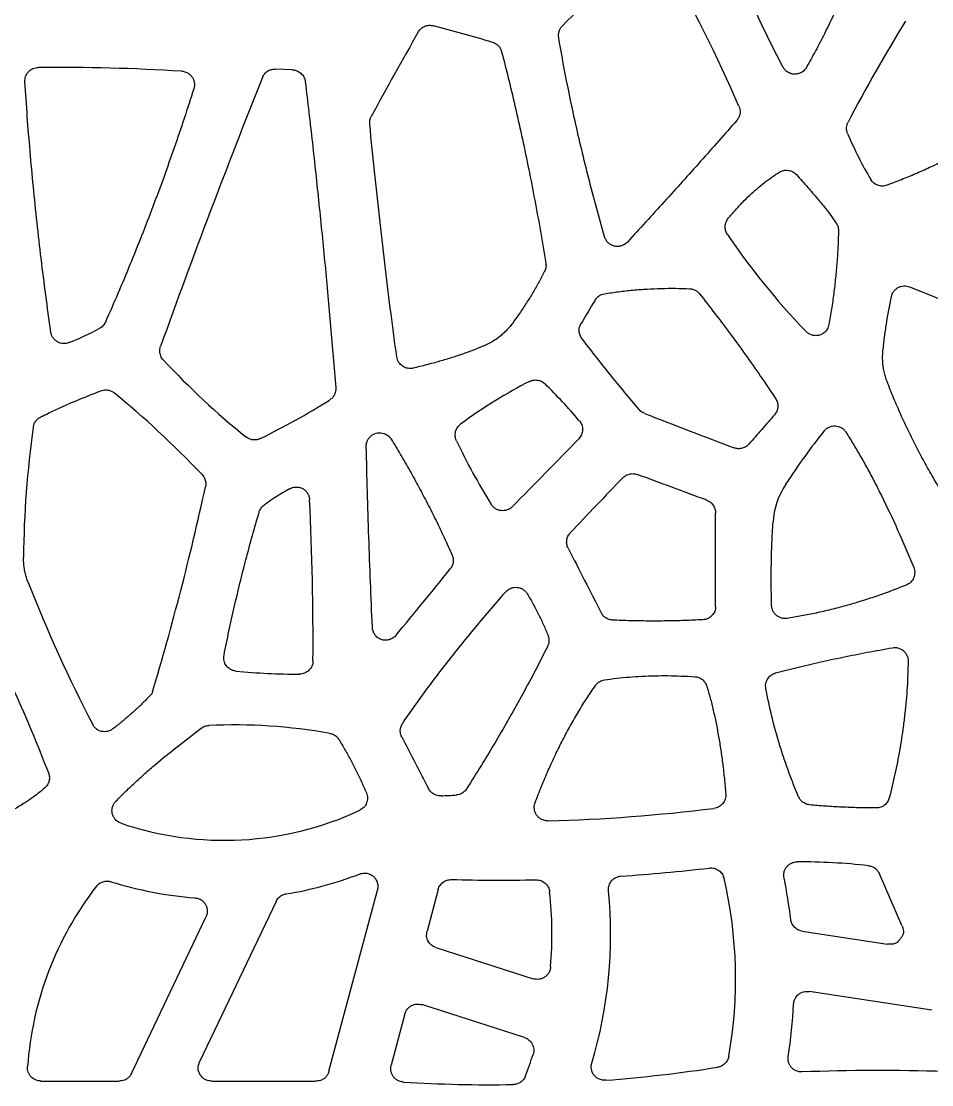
# Model space of a CAD drawing. Header units: millimetres. Extents: x -4 to 83, y 1 to 134.
# Drawn here: x 27.65 to 47.83, y 77.63 to 101.19 of the extents above; entities that cross this region are included whole.
import ezdxf

# ---------------------------------------------------------------- set-up
doc = ezdxf.new("R2010")
doc.units = ezdxf.units.MM

msp = doc.modelspace()

# ---------------------------------------------------------------- linework, layer by layer
at = {"color": 7, "linetype": 'Continuous', "lineweight": 25}
for p, q in [((33.652, 100.116), (33.275, 100.132)), ((43.038, 88.223), (43.037, 90.294)), ((47.166, 81.156), (46.668, 82.302)), ((34.467, 77.928), (35.54, 81.939)), ((36.889, 81.952), (36.641, 81.026)), ((33.293, 81.687), (31.598, 78.133)), ((30.087, 77.877), (31.74, 81.341)), ((44.955, 81.029), (46.848, 80.743)), ((36.838, 80.666), (38.992, 79.975)), ((47.829, 79.28), (45.109, 79.691)), ((36.151, 79.193), (35.847, 78.058)), ((38.8, 78.671), (36.529, 79.4)), ((28.081, 77.707), (29.819, 77.707)), ((31.866, 77.707), (34.179, 77.707))]:
    msp.add_line(p, q, dxfattribs=at)
for centre, radius, start, end in [((55.593, 85.352), 22.41, 129.1653, 135.3832), ((77.551, 82.484), 35.615, 148.3143, 152.4471), ((109.171, 59.162), 83.876, 150.11571, 151.57809), ((15.567, 22.323), 81.576, 73.97398, 74.92518), ((28.411, 53.574), 46.594, 86.5635, 90.4787), ((95.002, 62.144), 63.761, 148.97064, 149.5152), ((25.534, 101.79), 8.347, 292.3557, 297.402), ((43.596, 105.602), 17.489, 222.9563, 231.1561), ((29.649, 83.475), 13.64, 40.5268, 45.2137), ((25.642, 106.922), 16.663, 295.9899, 302.0298), ((104.934, 254.565), 174.049, 248.61175, 249.31264), ((49.542, 89.114), 21.848, 171.8854, 179.486), ((-84.723, 212.772), 173.66, 315.21314, 315.90836), ((49.975, 97.921), 14.041, 205.4147, 211.9748), ((-28.744, 104.07), 61.896, 343.31177, 347.69082), ((37.171, 84.606), 7.18, 119.9166, 125.1778), ((46.037, 89.983), 1.729, 146.6906, 176.4605), ((-29.674, 87.448), 63.788, 359.61379, 2.81935), ((194.535, 167.936), 173.5, 206.87092, 207.40324), ((-98.188, 198.613), 174.13, 320.38714, 321.01052), ((58.3, 100.72), 32.764, 201.4207, 207.4652), ((33.848, 102.221), 15.499, 264.6547, 269.8745), ((32.354, 73.321), 12.277, 79.9956, 92.5809), ((190.204, 164.499), 173.267, 207.18791, 207.61457), ((36.64, 92.23), 8.209, 272.1793, 274.5538), ((32.146, 90.151), 7.11, 251.2418, 294.9731), ((38.274, 122.105), 38.647, 271.5559, 277.0266), ((44.885, 68.474), 14.09, 83.7123, 90.159), ((32.146, 90.151), 8.41, 279.3574, 290.8947), ((38.274, 122.105), 39.947, 273.8252, 276.6508), ((35.154, 77.502), 7.388, 142.2718, 175.9306), ((32.146, 90.151), 8.41, 252.625, 265.5562), ((38.274, 122.105), 39.947, 268.4369, 271.1214), ((33.712, 79.975), 9.77, 349.8567, 13.1592), ((33.712, 79.975), 11.07, 6.8155, 11.6287), ((30.759, 80.953), 8.651, 355.2325, 6.2907), ((30.759, 80.953), 9.951, 343.3745, 5.5839), ((33.712, 79.975), 11.07, 351.0492, 357.0857), ((30.759, 80.953), 8.651, 338.7582, 342.119), ((38.07, 110.234), 32.609, 274.4534, 278.8403), ((46.652, 34.274), 43.667, 88.0863, 92.23), ((38.07, 110.234), 32.609, 266.5658, 270.8411)]:
    msp.add_arc(centre, radius, start, end, dxfattribs=at)
for points, knots in [([(46.345, 103.015), (46.29, 102.865), (46.182, 102.57), (46.008, 102.137), (45.83, 101.716), (45.645, 101.31), (45.454, 100.917), (45.257, 100.537), (45.119, 100.292), (45.051, 100.17)], [0, 0, 0, 0, 0.152508, 0.301661, 0.447537, 0.590217, 0.72979, 0.866351, 1, 1, 1, 1]), ([(44.529, 100.18), (44.458, 100.317), (44.315, 100.591), (44.112, 101.004), (43.917, 101.418), (43.732, 101.832), (43.555, 102.245), (43.445, 102.523), (43.389, 102.661)], [0, 0, 0, 0, 0.170084, 0.338726, 0.505981, 0.671906, 0.836559, 1, 1, 1, 1]), ([(36.448, 100.953), (36.457, 100.967), (36.474, 100.994), (36.508, 101.029), (36.547, 101.058), (36.606, 101.088), (36.687, 101.109), (36.751, 101.098), (36.783, 101.092)], [0, 0, 0, 0, 0.126025, 0.249178, 0.372945, 0.50076, 0.750196, 1, 1, 1, 1]), ([(39.56, 100.833), (39.558, 100.848), (39.554, 100.879), (39.558, 100.926), (39.57, 100.98), (39.595, 101.038), (39.626, 101.074), (39.641, 101.091)], [0, 0, 0, 0, 0.166423, 0.331774, 0.500246, 0.74984, 1, 1, 1, 1]), ([(38.088, 100.729), (38.104, 100.724), (38.137, 100.713), (38.181, 100.685), (38.226, 100.646), (38.269, 100.591), (38.286, 100.542), (38.294, 100.518)], [0, 0, 0, 0, 0.166651, 0.331746, 0.500342, 0.749864, 1, 1, 1, 1]), ([(40.577, 96.417), (40.516, 96.633), (40.394, 97.063), (40.225, 97.706), (40.068, 98.343), (39.922, 98.974), (39.789, 99.599), (39.667, 100.217), (39.595, 100.628), (39.56, 100.833)], [0, 0, 0, 0, 0.148707, 0.295405, 0.440129, 0.582913, 0.723794, 0.86281, 1, 1, 1, 1]), ([(38.294, 100.518), (38.348, 100.307), (38.457, 99.881), (38.61, 99.235), (38.757, 98.578), (38.897, 97.908), (39.03, 97.227), (39.157, 96.534), (39.235, 96.068), (39.275, 95.833)], [0, 0, 0, 0, 0.136562, 0.275179, 0.415878, 0.558686, 0.703626, 0.850724, 1, 1, 1, 1]), ([(27.727, 99.85), (27.727, 99.871), (27.726, 99.911), (27.741, 99.969), (27.768, 100.024), (27.817, 100.088), (27.9, 100.153), (27.981, 100.162), (28.022, 100.166)], [0, 0, 0, 0, 0.127168, 0.249472, 0.372367, 0.501231, 0.750387, 1, 1, 1, 1]), ([(45.051, 100.17), (45.041, 100.155), (45.022, 100.125), (44.984, 100.087), (44.933, 100.051), (44.866, 100.024), (44.786, 100.015), (44.707, 100.027), (44.635, 100.061), (44.571, 100.111), (44.543, 100.157), (44.529, 100.18)], [0, 0, 0, 0, 0.085304, 0.168047, 0.250923, 0.3767, 0.50245, 0.623465, 0.751048, 0.873306, 1, 1, 1, 1]), ([(31.204, 100.084), (31.219, 100.083), (31.249, 100.08), (31.292, 100.067), (31.34, 100.045), (31.39, 100.009), (31.435, 99.958), (31.467, 99.897), (31.483, 99.832), (31.487, 99.763), (31.476, 99.72), (31.47, 99.697)], [0, 0, 0, 0, 0.084374, 0.16682, 0.249264, 0.375263, 0.502749, 0.624475, 0.751453, 0.873941, 1, 1, 1, 1]), ([(32.993, 99.946), (32.999, 99.959), (33.011, 99.986), (33.036, 100.022), (33.066, 100.055), (33.113, 100.092), (33.183, 100.127), (33.244, 100.13), (33.275, 100.132)], [0, 0, 0, 0, 0.123808, 0.245376, 0.367499, 0.492937, 0.743796, 1, 1, 1, 1]), ([(33.652, 100.116), (33.669, 100.115), (33.703, 100.112), (33.753, 100.097), (33.799, 100.074), (33.857, 100.031), (33.918, 99.96), (33.934, 99.888), (33.942, 99.852)], [0, 0, 0, 0, 0.121171, 0.240217, 0.361004, 0.487236, 0.743965, 1, 1, 1, 1]), ([(28.301, 94.305), (28.263, 94.577), (28.188, 95.119), (28.086, 95.928), (27.994, 96.729), (27.912, 97.521), (27.84, 98.305), (27.778, 99.08), (27.744, 99.594), (27.727, 99.85)], [0, 0, 0, 0, 0.148022, 0.294294, 0.438831, 0.581652, 0.722774, 0.862217, 1, 1, 1, 1]), ([(31.47, 99.697), (31.4, 99.478), (31.259, 99.038), (31.036, 98.384), (30.805, 97.732), (30.565, 97.083), (30.316, 96.438), (30.057, 95.797), (29.79, 95.158), (29.604, 94.735), (29.511, 94.524)], [0, 0, 0, 0, 0.125031, 0.250003, 0.374942, 0.499873, 0.624819, 0.749806, 0.874858, 1, 1, 1, 1]), ([(33.942, 99.852), (33.995, 99.401), (34.1, 98.499), (34.246, 97.144), (34.381, 95.788), (34.506, 94.43), (34.581, 93.525), (34.618, 93.072)], [0, 0, 0, 0, 0.199995, 0.39998, 0.599968, 0.79997, 1, 1, 1, 1]), ([(43.555, 99.306), (43.562, 99.288), (43.575, 99.254), (43.581, 99.198), (43.577, 99.132), (43.556, 99.059), (43.523, 99.014), (43.506, 98.991)], [0, 0, 0, 0, 0.166757, 0.331452, 0.500112, 0.7502, 1, 1, 1, 1]), ([(35.37, 98.913), (35.37, 98.928), (35.368, 98.957), (35.374, 99.001), (35.385, 99.044), (35.398, 99.07), (35.405, 99.083)], [0, 0, 0, 0, 0.252871, 0.50003, 0.747174, 1, 1, 1, 1]), ([(43.506, 98.991), (43.239, 98.689), (42.707, 98.086), (41.899, 97.188), (41.354, 96.594), (41.082, 96.298)], [0, 0, 0, 0, 0.333311, 0.666637, 1, 1, 1, 1]), ([(35.97, 93.753), (35.927, 94.072), (35.839, 94.721), (35.716, 95.715), (35.596, 96.747), (35.48, 97.817), (35.407, 98.543), (35.37, 98.913)], [0, 0, 0, 0, 0.185668, 0.378488, 0.578476, 0.785642, 1, 1, 1, 1]), ([(45.965, 98.705), (45.96, 98.719), (45.949, 98.746), (45.942, 98.79), (45.941, 98.841), (45.949, 98.899), (45.966, 98.938), (45.975, 98.958)], [0, 0, 0, 0, 0.168244, 0.335602, 0.505771, 0.751885, 1, 1, 1, 1]), ([(48.959, 98.576), (48.864, 98.519), (48.674, 98.405), (48.382, 98.245), (48.084, 98.092), (47.781, 97.946), (47.472, 97.808), (47.157, 97.678), (46.943, 97.597), (46.836, 97.557)], [0, 0, 0, 0, 0.140723, 0.281969, 0.423853, 0.566487, 0.709984, 0.854452, 1, 1, 1, 1]), ([(43.319, 96.825), (43.371, 96.886), (43.473, 97.007), (43.632, 97.177), (43.793, 97.335), (43.955, 97.481), (44.119, 97.615), (44.283, 97.738), (44.397, 97.81), (44.452, 97.846)], [0, 0, 0, 0, 0.15735, 0.309414, 0.456437, 0.598691, 0.736477, 0.870126, 1, 1, 1, 1]), ([(44.452, 97.846), (44.468, 97.855), (44.498, 97.871), (44.547, 97.886), (44.599, 97.892), (44.668, 97.887), (44.754, 97.863), (44.805, 97.816), (44.83, 97.792)], [0, 0, 0, 0, 0.126064, 0.248982, 0.372706, 0.50111, 0.750838, 1, 1, 1, 1]), ([(44.83, 97.792), (44.914, 97.698), (45.072, 97.522), (45.286, 97.273), (45.464, 97.056), (45.606, 96.874), (45.683, 96.759), (45.717, 96.708)], [0, 0, 0, 0, 0.270136, 0.505069, 0.704895, 0.869776, 1, 1, 1, 1]), ([(46.836, 97.557), (46.82, 97.552), (46.787, 97.542), (46.735, 97.537), (46.683, 97.542), (46.617, 97.56), (46.539, 97.6), (46.499, 97.655), (46.478, 97.683)], [0, 0, 0, 0, 0.12717, 0.251176, 0.376011, 0.505588, 0.753067, 1, 1, 1, 1]), ([(43.3, 96.469), (43.292, 96.483), (43.275, 96.51), (43.259, 96.555), (43.25, 96.602), (43.249, 96.666), (43.264, 96.746), (43.3, 96.799), (43.319, 96.825)], [0, 0, 0, 0, 0.126553, 0.25031, 0.374643, 0.502878, 0.751124, 1, 1, 1, 1]), ([(45.717, 96.708), (45.724, 96.696), (45.738, 96.67), (45.753, 96.629), (45.762, 96.587), (45.762, 96.558), (45.762, 96.543)], [0, 0, 0, 0, 0.252712, 0.499952, 0.747216, 1, 1, 1, 1]), ([(41.082, 96.298), (41.069, 96.285), (41.044, 96.26), (40.999, 96.232), (40.942, 96.208), (40.871, 96.196), (40.792, 96.204), (40.717, 96.233), (40.655, 96.281), (40.604, 96.343), (40.586, 96.392), (40.577, 96.417)], [0, 0, 0, 0, 0.085457, 0.168378, 0.251456, 0.37804, 0.504665, 0.625331, 0.752631, 0.874208, 1, 1, 1, 1]), ([(45.762, 96.543), (45.759, 96.427), (45.752, 96.195), (45.729, 95.848), (45.698, 95.502), (45.658, 95.157), (45.61, 94.813), (45.57, 94.585), (45.55, 94.471)], [0, 0, 0, 0, 0.166859, 0.333487, 0.5, 0.666513, 0.833141, 1, 1, 1, 1]), ([(39.275, 95.833), (39.277, 95.818), (39.28, 95.787), (39.276, 95.74), (39.266, 95.694), (39.253, 95.665), (39.247, 95.651)], [0, 0, 0, 0, 0.248731, 0.500007, 0.749452, 1, 1, 1, 1]), ([(39.247, 95.651), (39.206, 95.572), (39.124, 95.414), (38.99, 95.18), (38.846, 94.947), (38.692, 94.716), (38.582, 94.564), (38.527, 94.488)], [0, 0, 0, 0, 0.194007, 0.390772, 0.590539, 0.79354, 1, 1, 1, 1]), ([(40.572, 95.152), (40.677, 95.168), (40.886, 95.2), (41.202, 95.235), (41.517, 95.259), (41.832, 95.272), (42.146, 95.276), (42.356, 95.269), (42.461, 95.265)], [0, 0, 0, 0, 0.168059, 0.335305, 0.501928, 0.668121, 0.83408, 1, 1, 1, 1]), ([(42.461, 95.265), (42.475, 95.264), (42.503, 95.262), (42.545, 95.25), (42.59, 95.231), (42.638, 95.2), (42.667, 95.169), (42.681, 95.153)], [0, 0, 0, 0, 0.168146, 0.335512, 0.505602, 0.75188, 1, 1, 1, 1]), ([(46.936, 95.09), (46.939, 95.104), (46.946, 95.132), (46.964, 95.171), (46.991, 95.213), (47.031, 95.256), (47.085, 95.293), (47.146, 95.318), (47.21, 95.328), (47.276, 95.326), (47.317, 95.312), (47.338, 95.305)], [0, 0, 0, 0, 0.083521, 0.165579, 0.247912, 0.373407, 0.499947, 0.622338, 0.750229, 0.873576, 1, 1, 1, 1]), ([(47.338, 95.305), (47.584, 95.206), (48.075, 95.008), (48.807, 94.701), (49.537, 94.388), (50.02, 94.173), (50.262, 94.065)], [0, 0, 0, 0, 0.250013, 0.5, 0.749987, 1, 1, 1, 1]), ([(40.365, 95.011), (40.373, 95.023), (40.388, 95.047), (40.418, 95.079), (40.458, 95.11), (40.509, 95.138), (40.551, 95.147), (40.572, 95.152)], [0, 0, 0, 0, 0.166235, 0.331869, 0.500418, 0.749791, 1, 1, 1, 1]), ([(42.681, 95.153), (42.795, 95.008), (43.026, 94.714), (43.365, 94.263), (43.703, 93.799), (44.038, 93.321), (44.257, 92.996), (44.367, 92.832)], [0, 0, 0, 0, 0.193492, 0.390179, 0.590121, 0.793377, 1, 1, 1, 1]), ([(46.748, 93.891), (46.759, 93.99), (46.781, 94.189), (46.824, 94.488), (46.875, 94.789), (46.915, 94.989), (46.936, 95.09)], [0, 0, 0, 0, 0.246322, 0.494979, 0.746148, 1, 1, 1, 1]), ([(29.511, 94.524), (29.503, 94.509), (29.488, 94.479), (29.456, 94.44), (29.419, 94.406), (29.39, 94.389), (29.376, 94.38)], [0, 0, 0, 0, 0.2487, 0.500205, 0.749576, 1, 1, 1, 1]), ([(28.709, 94.071), (28.695, 94.066), (28.666, 94.055), (28.621, 94.048), (28.568, 94.048), (28.508, 94.058), (28.446, 94.085), (28.391, 94.126), (28.347, 94.178), (28.314, 94.238), (28.305, 94.282), (28.301, 94.305)], [0, 0, 0, 0, 0.084659, 0.167615, 0.250834, 0.376348, 0.502984, 0.624538, 0.751432, 0.874026, 1, 1, 1, 1]), ([(38.527, 94.488), (38.507, 94.462), (38.467, 94.411), (38.402, 94.339), (38.331, 94.271), (38.232, 94.186), (38.099, 94.092), (37.981, 94.036), (37.922, 94.007)], [0, 0, 0, 0, 0.124613, 0.249148, 0.374142, 0.500126, 0.749518, 1, 1, 1, 1]), ([(40.075, 94.158), (40.067, 94.171), (40.05, 94.195), (40.031, 94.235), (40.019, 94.277), (40.011, 94.336), (40.016, 94.411), (40.042, 94.464), (40.055, 94.491)], [0, 0, 0, 0, 0.125733, 0.249203, 0.373236, 0.500623, 0.750042, 1, 1, 1, 1]), ([(45.55, 94.471), (45.545, 94.452), (45.537, 94.416), (45.512, 94.366), (45.474, 94.314), (45.418, 94.266), (45.343, 94.232), (45.261, 94.22), (45.18, 94.231), (45.103, 94.262), (45.062, 94.299), (45.042, 94.317)], [0, 0, 0, 0, 0.085938, 0.169324, 0.253046, 0.37831, 0.503131, 0.624455, 0.752374, 0.873563, 1, 1, 1, 1]), ([(41.342, 92.588), (41.234, 92.717), (41.017, 92.974), (40.698, 93.365), (40.384, 93.759), (40.178, 94.025), (40.075, 94.158)], [0, 0, 0, 0, 0.250058, 0.500053, 0.750022, 1, 1, 1, 1]), ([(30.796, 93.684), (30.784, 93.698), (30.761, 93.725), (30.736, 93.774), (30.718, 93.835), (30.712, 93.908), (30.726, 93.961), (30.734, 93.987)], [0, 0, 0, 0, 0.16685, 0.33168, 0.50014, 0.749855, 1, 1, 1, 1]), ([(37.922, 94.007), (37.846, 93.975), (37.69, 93.91), (37.447, 93.821), (37.189, 93.735), (36.916, 93.653), (36.63, 93.575), (36.433, 93.528), (36.333, 93.504)], [0, 0, 0, 0, 0.148265, 0.303671, 0.466398, 0.636606, 0.814433, 1, 1, 1, 1]), ([(46.839, 93.208), (46.826, 93.244), (46.8, 93.316), (46.772, 93.429), (46.749, 93.562), (46.736, 93.717), (46.744, 93.833), (46.748, 93.891)], [0, 0, 0, 0, 0.166088, 0.332443, 0.500069, 0.749477, 1, 1, 1, 1]), ([(36.333, 93.504), (36.316, 93.501), (36.283, 93.495), (36.234, 93.496), (36.186, 93.505), (36.139, 93.523), (36.075, 93.561), (36, 93.633), (35.98, 93.713), (35.97, 93.753)], [0, 0, 0, 0, 0.102501, 0.201136, 0.298823, 0.398562, 0.503178, 0.751997, 1, 1, 1, 1]), ([(38.913, 93.21), (38.927, 93.216), (38.955, 93.229), (39, 93.24), (39.047, 93.243), (39.109, 93.238), (39.186, 93.216), (39.234, 93.176), (39.258, 93.156)], [0, 0, 0, 0, 0.125632, 0.248679, 0.372275, 0.499515, 0.749517, 1, 1, 1, 1]), ([(48.341, 90.3), (48.263, 90.42), (48.11, 90.659), (47.892, 91.023), (47.686, 91.386), (47.492, 91.749), (47.31, 92.113), (47.141, 92.477), (46.983, 92.841), (46.886, 93.086), (46.839, 93.208)], [0, 0, 0, 0, 0.130943, 0.260021, 0.387314, 0.512903, 0.636876, 0.75932, 0.88033, 1, 1, 1, 1]), ([(28.076, 92.423), (28.181, 92.474), (28.393, 92.577), (28.721, 92.724), (29.062, 92.867), (29.295, 92.958), (29.413, 93.003)], [0, 0, 0, 0, 0.239482, 0.485873, 0.73933, 1, 1, 1, 1]), ([(29.413, 93.003), (29.43, 93.009), (29.463, 93.019), (29.515, 93.024), (29.575, 93.019), (29.643, 93), (29.686, 92.97), (29.708, 92.955)], [0, 0, 0, 0, 0.166733, 0.331783, 0.50034, 0.749808, 1, 1, 1, 1]), ([(34.618, 93.072), (34.618, 93.054), (34.619, 93.018), (34.608, 92.965), (34.585, 92.906), (34.545, 92.844), (34.501, 92.812), (34.479, 92.796)], [0, 0, 0, 0, 0.166808, 0.331763, 0.500492, 0.749771, 1, 1, 1, 1]), ([(44.367, 92.832), (44.376, 92.818), (44.392, 92.79), (44.408, 92.745), (44.417, 92.697), (44.418, 92.632), (44.402, 92.551), (44.363, 92.498), (44.344, 92.472)], [0, 0, 0, 0, 0.126065, 0.249263, 0.37302, 0.500718, 0.750134, 1, 1, 1, 1]), ([(27.914, 92.198), (27.917, 92.214), (27.923, 92.245), (27.941, 92.29), (27.97, 92.338), (28.013, 92.387), (28.055, 92.411), (28.076, 92.423)], [0, 0, 0, 0, 0.166414, 0.331755, 0.500425, 0.749963, 1, 1, 1, 1]), ([(41.461, 92.503), (41.446, 92.51), (41.416, 92.523), (41.375, 92.552), (41.353, 92.576), (41.342, 92.588)], [0, 0, 0, 0, 0.335126, 0.665333, 1, 1, 1, 1]), ([(44.344, 92.472), (44.25, 92.363), (44.062, 92.146), (43.872, 91.929), (43.777, 91.821)], [0, 0, 0, 0, 0.499681, 1, 1, 1, 1]), ([(37.293, 91.895), (37.287, 91.911), (37.273, 91.943), (37.264, 91.993), (37.264, 92.045), (37.276, 92.113), (37.309, 92.194), (37.36, 92.24), (37.386, 92.262)], [0, 0, 0, 0, 0.126986, 0.250829, 0.375494, 0.504866, 0.752725, 1, 1, 1, 1]), ([(40.017, 92.338), (40.028, 92.324), (40.05, 92.295), (40.073, 92.245), (40.086, 92.191), (40.09, 92.118), (40.073, 92.024), (40.027, 91.966), (40.004, 91.938)], [0, 0, 0, 0, 0.1266, 0.249515, 0.373253, 0.502238, 0.75138, 1, 1, 1, 1]), ([(45.445, 92.114), (45.455, 92.125), (45.476, 92.149), (45.514, 92.178), (45.562, 92.204), (45.623, 92.222), (45.694, 92.227), (45.764, 92.214), (45.828, 92.185), (45.885, 92.143), (45.913, 92.105), (45.927, 92.086)], [0, 0, 0, 0, 0.08491, 0.167977, 0.251328, 0.376903, 0.503336, 0.624947, 0.752104, 0.874205, 1, 1, 1, 1]), ([(32.944, 91.944), (32.926, 91.937), (32.892, 91.923), (32.836, 91.913), (32.771, 91.915), (32.696, 91.932), (32.65, 91.964), (32.626, 91.98)], [0, 0, 0, 0, 0.16698, 0.331748, 0.500369, 0.749741, 1, 1, 1, 1]), ([(35.294, 91.769), (35.294, 91.786), (35.295, 91.822), (35.309, 91.873), (35.334, 91.929), (35.376, 91.988), (35.421, 92.019), (35.444, 92.035)], [0, 0, 0, 0, 0.166071, 0.33193, 0.497394, 0.738462, 1, 1, 1, 1]), ([(35.722, 92.042), (35.737, 92.034), (35.764, 92.017), (35.795, 91.996), (35.812, 91.976), (35.824, 91.962), (35.835, 91.948), (35.841, 91.937), (35.845, 91.932)], [0, 0, 0, 0, 0.303603, 0.571036, 0.674229, 0.780123, 0.891389, 1, 1, 1, 1]), ([(35.845, 91.932), (35.916, 91.816), (36.057, 91.584), (36.262, 91.228), (36.461, 90.867), (36.654, 90.5), (36.841, 90.127), (37.023, 89.748), (37.139, 89.491), (37.197, 89.362)], [0, 0, 0, 0, 0.140189, 0.281177, 0.42302, 0.565771, 0.709483, 0.854209, 1, 1, 1, 1]), ([(45.927, 92.086), (45.98, 92), (46.09, 91.825), (46.248, 91.555), (46.406, 91.275), (46.561, 90.983), (46.79, 90.532), (47.088, 89.902), (47.313, 89.364), (47.43, 89.086)], [0, 0, 0, 0, 0.090633, 0.183818, 0.279605, 0.378035, 0.479148, 0.73084, 1, 1, 1, 1]), ([(35.429, 87.765), (35.415, 88.098), (35.386, 88.765), (35.349, 89.766), (35.318, 90.767), (35.302, 91.435), (35.294, 91.769)], [0, 0, 0, 0, 0.250004, 0.5, 0.749996, 1, 1, 1, 1]), ([(43.777, 91.821), (43.767, 91.81), (43.746, 91.788), (43.709, 91.762), (43.669, 91.742), (43.612, 91.723), (43.535, 91.714), (43.477, 91.73), (43.448, 91.739)], [0, 0, 0, 0, 0.125715, 0.249098, 0.373115, 0.500687, 0.750195, 1, 1, 1, 1]), ([(31.654, 91.144), (31.665, 91.132), (31.686, 91.107), (31.71, 91.065), (31.729, 91.012), (31.74, 90.947), (31.733, 90.899), (31.729, 90.875)], [0, 0, 0, 0, 0.16652, 0.33177, 0.500224, 0.749897, 1, 1, 1, 1]), ([(40.98, 91.075), (40.994, 91.088), (41.021, 91.114), (41.072, 91.142), (41.135, 91.162), (41.213, 91.171), (41.268, 91.156), (41.296, 91.148)], [0, 0, 0, 0, 0.16675, 0.331449, 0.500395, 0.750059, 1, 1, 1, 1]), ([(33.591, 90.829), (33.606, 90.837), (33.636, 90.853), (33.686, 90.866), (33.745, 90.872), (33.813, 90.865), (33.885, 90.837), (33.947, 90.791), (33.994, 90.732), (34.028, 90.662), (34.034, 90.612), (34.037, 90.586)], [0, 0, 0, 0, 0.085177, 0.168, 0.250949, 0.376824, 0.503133, 0.624129, 0.751343, 0.873765, 1, 1, 1, 1]), ([(42.843, 90.576), (42.857, 90.57), (42.885, 90.559), (42.923, 90.533), (42.956, 90.502), (42.994, 90.454), (43.03, 90.385), (43.034, 90.325), (43.037, 90.294)], [0, 0, 0, 0, 0.125946, 0.249703, 0.374344, 0.50288, 0.752043, 1, 1, 1, 1]), ([(32.14, 87.144), (32.176, 87.322), (32.248, 87.678), (32.366, 88.209), (32.492, 88.739), (32.626, 89.267), (32.768, 89.793), (32.87, 90.141), (32.921, 90.316)], [0, 0, 0, 0, 0.166734, 0.333387, 0.5, 0.666613, 0.833266, 1, 1, 1, 1]), ([(32.921, 90.316), (32.927, 90.331), (32.937, 90.363), (32.964, 90.405), (32.996, 90.444), (33.022, 90.464), (33.035, 90.475)], [0, 0, 0, 0, 0.248753, 0.500174, 0.749567, 1, 1, 1, 1]), ([(38.529, 90.433), (38.518, 90.423), (38.496, 90.402), (38.458, 90.378), (38.41, 90.357), (38.351, 90.344), (38.283, 90.344), (38.217, 90.359), (38.158, 90.389), (38.104, 90.43), (38.078, 90.467), (38.065, 90.485)], [0, 0, 0, 0, 0.084526, 0.167237, 0.250048, 0.375816, 0.502953, 0.624053, 0.750534, 0.873773, 1, 1, 1, 1]), ([(44.28, 88.245), (44.276, 88.396), (44.269, 88.699), (44.272, 89.158), (44.285, 89.622), (44.302, 89.933), (44.311, 90.09)], [0, 0, 0, 0, 0.245025, 0.493277, 0.744892, 1, 1, 1, 1]), ([(39.768, 89.517), (39.762, 89.53), (39.749, 89.558), (39.739, 89.602), (39.735, 89.648), (39.739, 89.709), (39.76, 89.784), (39.798, 89.832), (39.817, 89.855)], [0, 0, 0, 0, 0.125727, 0.24906, 0.373026, 0.500606, 0.750191, 1, 1, 1, 1]), ([(37.197, 89.362), (37.203, 89.345), (37.216, 89.312), (37.224, 89.257), (37.221, 89.194), (37.203, 89.122), (37.172, 89.077), (37.156, 89.054)], [0, 0, 0, 0, 0.166873, 0.331709, 0.500211, 0.749913, 1, 1, 1, 1]), ([(27.799, 88.754), (27.786, 88.79), (27.759, 88.861), (27.73, 88.971), (27.71, 89.083), (27.697, 89.196), (27.696, 89.272), (27.696, 89.31)], [0, 0, 0, 0, 0.201177, 0.400584, 0.599399, 0.798812, 1, 1, 1, 1]), ([(47.43, 89.086), (47.436, 89.068), (47.449, 89.031), (47.454, 88.972), (47.448, 88.914), (47.423, 88.839), (47.37, 88.752), (47.3, 88.716), (47.265, 88.697)], [0, 0, 0, 0, 0.127044, 0.249744, 0.373287, 0.502755, 0.751652, 1, 1, 1, 1]), ([(38.385, 88.545), (38.396, 88.556), (38.417, 88.579), (38.456, 88.606), (38.504, 88.63), (38.566, 88.647), (38.636, 88.649), (38.705, 88.634), (38.768, 88.604), (38.824, 88.56), (38.851, 88.521), (38.864, 88.501)], [0, 0, 0, 0, 0.084583, 0.167079, 0.249577, 0.375662, 0.503004, 0.623622, 0.749939, 0.873484, 1, 1, 1, 1]), ([(47.265, 88.697), (47.152, 88.653), (46.929, 88.565), (46.592, 88.445), (46.257, 88.336), (45.926, 88.238), (45.596, 88.151), (45.269, 88.076), (44.945, 88.011), (44.728, 87.977), (44.621, 87.96)], [0, 0, 0, 0, 0.132178, 0.262103, 0.389869, 0.515577, 0.639331, 0.761243, 0.881425, 1, 1, 1, 1]), ([(36.101, 85.637), (36.197, 85.775), (36.391, 86.052), (36.693, 86.464), (37.007, 86.878), (37.334, 87.293), (37.672, 87.71), (38.023, 88.129), (38.263, 88.405), (38.385, 88.545)], [0, 0, 0, 0, 0.13597, 0.274168, 0.414637, 0.557416, 0.702546, 0.850062, 1, 1, 1, 1]), ([(38.864, 88.501), (38.908, 88.427), (38.995, 88.277), (39.114, 88.048), (39.225, 87.817), (39.29, 87.66), (39.323, 87.581)], [0, 0, 0, 0, 0.252871, 0.503578, 0.752494, 1, 1, 1, 1]), ([(43.038, 88.223), (43.037, 88.204), (43.035, 88.167), (43.019, 88.113), (42.993, 88.063), (42.945, 88.005), (42.868, 87.945), (42.794, 87.934), (42.756, 87.928)], [0, 0, 0, 0, 0.126914, 0.249722, 0.373206, 0.502072, 0.751017, 1, 1, 1, 1]), ([(44.621, 87.96), (44.607, 87.958), (44.579, 87.955), (44.537, 87.958), (44.489, 87.968), (44.437, 87.989), (44.384, 88.024), (44.34, 88.07), (44.307, 88.123), (44.285, 88.183), (44.281, 88.224), (44.28, 88.245)], [0, 0, 0, 0, 0.083873, 0.166454, 0.249389, 0.374897, 0.50162, 0.624906, 0.753065, 0.874706, 1, 1, 1, 1]), ([(40.754, 87.922), (40.737, 87.923), (40.702, 87.927), (40.653, 87.943), (40.599, 87.971), (40.544, 88.015), (40.517, 88.06), (40.504, 88.082)], [0, 0, 0, 0, 0.16669, 0.331709, 0.500199, 0.749904, 1, 1, 1, 1]), ([(42.756, 87.928), (42.62, 87.922), (42.348, 87.909), (41.943, 87.901), (41.543, 87.899), (41.147, 87.905), (40.884, 87.916), (40.754, 87.922)], [0, 0, 0, 0, 0.204663, 0.406918, 0.60684, 0.804507, 1, 1, 1, 1]), ([(26.689, 87.896), (26.744, 87.8), (26.857, 87.604), (27.02, 87.3), (27.183, 86.984), (27.345, 86.654), (27.581, 86.149), (27.89, 85.443), (28.126, 84.844), (28.249, 84.533)], [0, 0, 0, 0, 0.089785, 0.182617, 0.278539, 0.377587, 0.479795, 0.729506, 1, 1, 1, 1]), ([(35.956, 87.588), (35.946, 87.576), (35.925, 87.553), (35.888, 87.525), (35.848, 87.502), (35.791, 87.48), (35.715, 87.469), (35.626, 87.487), (35.545, 87.528), (35.483, 87.594), (35.44, 87.674), (35.433, 87.734), (35.429, 87.764)], [0, 0, 0, 0, 0.06504, 0.128673, 0.192318, 0.257393, 0.380466, 0.506616, 0.62814, 0.751697, 0.874618, 1, 1, 1, 1]), ([(39.323, 87.581), (39.327, 87.569), (39.336, 87.544), (39.343, 87.506), (39.346, 87.459), (39.34, 87.413), (39.329, 87.371), (39.319, 87.35), (39.315, 87.34)], [0, 0, 0, 0, 0.158273, 0.31491, 0.472638, 0.725964, 0.868914, 1, 1, 1, 1]), ([(39.315, 87.34), (39.225, 87.164), (39.046, 86.811), (38.763, 86.284), (38.47, 85.758), (38.165, 85.232), (37.848, 84.706), (37.629, 84.358), (37.519, 84.184)], [0, 0, 0, 0, 0.162989, 0.327385, 0.493236, 0.660591, 0.829498, 1, 1, 1, 1]), ([(44.367, 86.749), (44.526, 86.791), (44.85, 86.875), (45.349, 86.991), (45.867, 87.103), (46.405, 87.21), (46.772, 87.275), (46.958, 87.308)], [0, 0, 0, 0, 0.186041, 0.378994, 0.57893, 0.785913, 1, 1, 1, 1]), ([(46.958, 87.308), (46.977, 87.31), (47.016, 87.315), (47.073, 87.307), (47.138, 87.286), (47.218, 87.238), (47.276, 87.158), (47.305, 87.075), (47.306, 87.03), (47.307, 87.007)], [0, 0, 0, 0, 0.110649, 0.219314, 0.330229, 0.498688, 0.744488, 0.873422, 1, 1, 1, 1]), ([(32.404, 86.79), (32.388, 86.792), (32.354, 86.797), (32.308, 86.814), (32.265, 86.838), (32.226, 86.87), (32.177, 86.926), (32.129, 87.019), (32.136, 87.102), (32.14, 87.144)], [0, 0, 0, 0, 0.10255, 0.201175, 0.298833, 0.39857, 0.503248, 0.75206, 1, 1, 1, 1]), ([(34.112, 87.018), (34.111, 86.999), (34.109, 86.96), (34.091, 86.904), (34.063, 86.853), (34.013, 86.794), (33.931, 86.734), (33.853, 86.727), (33.814, 86.723)], [0, 0, 0, 0, 0.12697, 0.249708, 0.373325, 0.502825, 0.751763, 1, 1, 1, 1]), ([(47.307, 87.007), (47.304, 86.912), (47.3, 86.721), (47.285, 86.433), (47.263, 86.143), (47.234, 85.85), (47.188, 85.48), (47.118, 85.032), (47.017, 84.507), (46.932, 84.159), (46.889, 83.983)], [0, 0, 0, 0, 0.093257, 0.187427, 0.282566, 0.378729, 0.475968, 0.64851, 0.823102, 1, 1, 1, 1]), ([(44.151, 86.407), (44.149, 86.425), (44.144, 86.462), (44.15, 86.518), (44.166, 86.571), (44.2, 86.637), (44.263, 86.71), (44.332, 86.736), (44.367, 86.749)], [0, 0, 0, 0, 0.126996, 0.25021, 0.37431, 0.503873, 0.75236, 1, 1, 1, 1]), ([(40.374, 86.472), (40.382, 86.482), (40.398, 86.504), (40.428, 86.531), (40.466, 86.558), (40.514, 86.583), (40.554, 86.591), (40.573, 86.596)], [0, 0, 0, 0, 0.165844, 0.331561, 0.500213, 0.750249, 1, 1, 1, 1]), ([(40.573, 86.596), (40.664, 86.608), (40.846, 86.634), (41.122, 86.661), (41.404, 86.68), (41.69, 86.69), (41.982, 86.691), (42.279, 86.684), (42.479, 86.672), (42.579, 86.667)], [0, 0, 0, 0, 0.135998, 0.27404, 0.41428, 0.556861, 0.701922, 0.849594, 1, 1, 1, 1]), ([(42.579, 86.667), (42.594, 86.665), (42.624, 86.662), (42.667, 86.648), (42.708, 86.629), (42.758, 86.594), (42.811, 86.539), (42.833, 86.483), (42.844, 86.455)], [0, 0, 0, 0, 0.12624, 0.250072, 0.374474, 0.502384, 0.750841, 1, 1, 1, 1]), ([(30.545, 86.296), (30.492, 86.239), (30.385, 86.126), (30.216, 85.963), (30.041, 85.805), (29.86, 85.653), (29.734, 85.556), (29.671, 85.508)], [0, 0, 0, 0, 0.198333, 0.397236, 0.596973, 0.797809, 1, 1, 1, 1]), ([(39.037, 83.875), (39.084, 83.997), (39.177, 84.238), (39.327, 84.591), (39.484, 84.933), (39.648, 85.264), (39.818, 85.583), (39.996, 85.89), (40.18, 86.187), (40.31, 86.377), (40.374, 86.472)], [0, 0, 0, 0, 0.133793, 0.264849, 0.393272, 0.519172, 0.642667, 0.763882, 0.882946, 1, 1, 1, 1]), ([(42.844, 86.455), (42.87, 86.368), (42.921, 86.191), (42.988, 85.919), (43.05, 85.636), (43.105, 85.342), (43.154, 85.038), (43.197, 84.724), (43.234, 84.399), (43.253, 84.179), (43.262, 84.067)], [0, 0, 0, 0, 0.112066, 0.227632, 0.346806, 0.469688, 0.596369, 0.726932, 0.861453, 1, 1, 1, 1]), ([(44.878, 84.006), (44.838, 84.101), (44.759, 84.29), (44.649, 84.579), (44.547, 84.873), (44.42, 85.272), (44.278, 85.782), (44.194, 86.198), (44.151, 86.407)], [0, 0, 0, 0, 0.122331, 0.245253, 0.368863, 0.493254, 0.746234, 1, 1, 1, 1]), ([(29.671, 85.508), (29.66, 85.5), (29.636, 85.483), (29.597, 85.466), (29.549, 85.452), (29.491, 85.445), (29.427, 85.452), (29.365, 85.474), (29.31, 85.508), (29.262, 85.552), (29.24, 85.59), (29.228, 85.609)], [0, 0, 0, 0, 0.083653, 0.166033, 0.248875, 0.373596, 0.499388, 0.62201, 0.74964, 0.873059, 1, 1, 1, 1]), ([(31.637, 85.527), (31.649, 85.535), (31.673, 85.552), (31.714, 85.57), (31.757, 85.582), (31.786, 85.584), (31.801, 85.586)], [0, 0, 0, 0, 0.25276, 0.49987, 0.747047, 1, 1, 1, 1]), ([(36.081, 85.332), (36.074, 85.348), (36.059, 85.38), (36.048, 85.433), (36.047, 85.496), (36.06, 85.568), (36.087, 85.614), (36.101, 85.637)], [0, 0, 0, 0, 0.16671, 0.33171, 0.500516, 0.749811, 1, 1, 1, 1]), ([(29.743, 83.909), (29.81, 83.976), (29.946, 84.114), (30.162, 84.317), (30.388, 84.523), (30.7, 84.792), (31.114, 85.131), (31.457, 85.391), (31.637, 85.527)], [0, 0, 0, 0, 0.114721, 0.233342, 0.355932, 0.482551, 0.729138, 1, 1, 1, 1]), ([(34.487, 85.411), (34.501, 85.408), (34.528, 85.402), (34.567, 85.386), (34.61, 85.361), (34.654, 85.325), (34.678, 85.29), (34.69, 85.273)], [0, 0, 0, 0, 0.166153, 0.331815, 0.500365, 0.750091, 1, 1, 1, 1]), ([(34.69, 85.273), (34.734, 85.198), (34.824, 85.048), (34.95, 84.817), (35.071, 84.581), (35.187, 84.34), (35.26, 84.176), (35.296, 84.094)], [0, 0, 0, 0, 0.196768, 0.394998, 0.594845, 0.796463, 1, 1, 1, 1]), ([(28.249, 84.533), (28.254, 84.519), (28.264, 84.49), (28.27, 84.444), (28.269, 84.399), (28.258, 84.339), (28.23, 84.266), (28.188, 84.223), (28.167, 84.201)], [0, 0, 0, 0, 0.126467, 0.250441, 0.374982, 0.503108, 0.751177, 1, 1, 1, 1]), ([(28.167, 84.201), (28.119, 84.161), (28.022, 84.079), (27.865, 83.964), (27.671, 83.835), (27.432, 83.692), (27.244, 83.594), (27.146, 83.543)], [0, 0, 0, 0, 0.153008, 0.312785, 0.479711, 0.727397, 1, 1, 1, 1]), ([(36.952, 84.027), (36.933, 84.027), (36.896, 84.027), (36.84, 84.041), (36.781, 84.069), (36.719, 84.115), (36.69, 84.162), (36.675, 84.186)], [0, 0, 0, 0, 0.167891, 0.33387, 0.504261, 0.751377, 1, 1, 1, 1]), ([(37.519, 84.184), (37.511, 84.171), (37.493, 84.146), (37.46, 84.114), (37.416, 84.083), (37.36, 84.056), (37.315, 84.05), (37.292, 84.047)], [0, 0, 0, 0, 0.166363, 0.331821, 0.500383, 0.749675, 1, 1, 1, 1]), ([(29.86, 83.419), (29.844, 83.425), (29.812, 83.437), (29.77, 83.465), (29.727, 83.505), (29.688, 83.561), (29.661, 83.631), (29.653, 83.707), (29.665, 83.781), (29.693, 83.852), (29.726, 83.89), (29.743, 83.909)], [0, 0, 0, 0, 0.085359, 0.168586, 0.252123, 0.377415, 0.503161, 0.624468, 0.751677, 0.873785, 1, 1, 1, 1]), ([(35.296, 84.094), (35.303, 84.075), (35.316, 84.039), (35.322, 83.982), (35.317, 83.924), (35.296, 83.851), (35.247, 83.764), (35.181, 83.725), (35.148, 83.706)], [0, 0, 0, 0, 0.127577, 0.251027, 0.37539, 0.505598, 0.753242, 1, 1, 1, 1]), ([(43.262, 84.067), (43.263, 84.048), (43.264, 84.01), (43.252, 83.955), (43.229, 83.902), (43.186, 83.84), (43.113, 83.773), (43.039, 83.757), (43.002, 83.748)], [0, 0, 0, 0, 0.126796, 0.249595, 0.373237, 0.502472, 0.751554, 1, 1, 1, 1]), ([(45.122, 83.827), (45.104, 83.83), (45.07, 83.835), (45.02, 83.855), (44.967, 83.887), (44.914, 83.935), (44.89, 83.983), (44.878, 84.006)], [0, 0, 0, 0, 0.167077, 0.332072, 0.500353, 0.749389, 1, 1, 1, 1]), ([(46.889, 83.983), (46.884, 83.968), (46.875, 83.936), (46.851, 83.893), (46.821, 83.854), (46.772, 83.81), (46.699, 83.767), (46.633, 83.762), (46.6, 83.759)], [0, 0, 0, 0, 0.126386, 0.249612, 0.37322, 0.500716, 0.749793, 1, 1, 1, 1]), ([(39.324, 83.472), (39.307, 83.472), (39.275, 83.473), (39.227, 83.484), (39.174, 83.505), (39.119, 83.541), (39.069, 83.595), (39.034, 83.66), (39.017, 83.73), (39.015, 83.805), (39.03, 83.851), (39.037, 83.875)], [0, 0, 0, 0, 0.084709, 0.167152, 0.24959, 0.375839, 0.50303, 0.623801, 0.750515, 0.873541, 1, 1, 1, 1]), ([(46.6, 83.759), (46.47, 83.76), (46.214, 83.761), (45.837, 83.775), (45.475, 83.795), (45.238, 83.817), (45.122, 83.827)], [0, 0, 0, 0, 0.263919, 0.51846, 0.763767, 1, 1, 1, 1]), ([(44.555, 82.206), (44.552, 82.221), (44.547, 82.25), (44.548, 82.294), (44.557, 82.345), (44.577, 82.4), (44.613, 82.456), (44.66, 82.502), (44.716, 82.537), (44.779, 82.56), (44.823, 82.562), (44.845, 82.564)], [0, 0, 0, 0, 0.084345, 0.167368, 0.250917, 0.375443, 0.500984, 0.62321, 0.750437, 0.873435, 1, 1, 1, 1]), ([(35.146, 82.294), (35.163, 82.3), (35.198, 82.311), (35.253, 82.316), (35.317, 82.311), (35.388, 82.288), (35.456, 82.243), (35.509, 82.18), (35.541, 82.104), (35.556, 82.021), (35.545, 81.967), (35.54, 81.939)], [0, 0, 0, 0, 0.084438, 0.167161, 0.250961, 0.37663, 0.500793, 0.621116, 0.748003, 0.872335, 1, 1, 1, 1]), ([(40.663, 81.921), (40.662, 81.934), (40.66, 81.961), (40.665, 82.001), (40.68, 82.065), (40.726, 82.149), (40.806, 82.21), (40.88, 82.24), (40.919, 82.245), (40.939, 82.247)], [0, 0, 0, 0, 0.084309, 0.167638, 0.251499, 0.50124, 0.749854, 0.873409, 1, 1, 1, 1]), ([(42.901, 82.427), (42.919, 82.428), (42.955, 82.431), (43.009, 82.422), (43.06, 82.403), (43.123, 82.366), (43.191, 82.302), (43.214, 82.233), (43.225, 82.199)], [0, 0, 0, 0, 0.12703, 0.250287, 0.374166, 0.502999, 0.751349, 1, 1, 1, 1]), ([(46.428, 82.479), (46.445, 82.476), (46.479, 82.471), (46.528, 82.451), (46.58, 82.419), (46.632, 82.371), (46.656, 82.325), (46.668, 82.302)], [0, 0, 0, 0, 0.167855, 0.333963, 0.503636, 0.751452, 1, 1, 1, 1]), ([(29.31, 82.023), (29.32, 82.035), (29.34, 82.058), (29.375, 82.086), (29.414, 82.109), (29.471, 82.131), (29.547, 82.145), (29.605, 82.131), (29.635, 82.125)], [0, 0, 0, 0, 0.126599, 0.250735, 0.375435, 0.50369, 0.751578, 1, 1, 1, 1]), ([(36.889, 81.952), (36.894, 81.968), (36.904, 82), (36.929, 82.043), (36.96, 82.082), (37.01, 82.125), (37.085, 82.167), (37.151, 82.171), (37.185, 82.173)], [0, 0, 0, 0, 0.126532, 0.250014, 0.374104, 0.50241, 0.751022, 1, 1, 1, 1]), ([(39.056, 82.166), (39.075, 82.165), (39.111, 82.164), (39.183, 82.144), (39.264, 82.097), (39.32, 82.023), (39.349, 81.955), (39.355, 81.919), (39.358, 81.901)], [0, 0, 0, 0, 0.125648, 0.250971, 0.501258, 0.749844, 0.873594, 1, 1, 1, 1]), ([(33.293, 81.687), (33.301, 81.702), (33.316, 81.73), (33.347, 81.767), (33.389, 81.804), (33.444, 81.837), (33.49, 81.848), (33.514, 81.853)], [0, 0, 0, 0, 0.167695, 0.334034, 0.503445, 0.751292, 1, 1, 1, 1]), ([(31.495, 81.766), (31.511, 81.764), (31.543, 81.76), (31.589, 81.745), (31.639, 81.719), (31.689, 81.679), (31.733, 81.621), (31.761, 81.554), (31.772, 81.482), (31.768, 81.409), (31.749, 81.364), (31.74, 81.341)], [0, 0, 0, 0, 0.084593, 0.167462, 0.250819, 0.375404, 0.500527, 0.622586, 0.750124, 0.872974, 1, 1, 1, 1]), ([(44.955, 81.029), (44.939, 81.032), (44.907, 81.039), (44.862, 81.058), (44.821, 81.084), (44.773, 81.127), (44.723, 81.193), (44.71, 81.257), (44.704, 81.288)], [0, 0, 0, 0, 0.126738, 0.250578, 0.375006, 0.50346, 0.751509, 1, 1, 1, 1]), ([(47.166, 81.156), (47.175, 81.134), (47.192, 81.091), (47.202, 81.028), (47.199, 80.969), (47.172, 80.911), (47.132, 80.854), (47.087, 80.801), (47.031, 80.754), (46.948, 80.733), (46.884, 80.74), (46.848, 80.743)], [0, 0, 0, 0, 0.112831, 0.210061, 0.296046, 0.381633, 0.500296, 0.617445, 0.704497, 0.835339, 1, 1, 1, 1]), ([(36.838, 80.666), (36.82, 80.673), (36.784, 80.686), (36.737, 80.718), (36.697, 80.758), (36.656, 80.821), (36.622, 80.913), (36.635, 80.989), (36.641, 81.026)], [0, 0, 0, 0, 0.127604, 0.250493, 0.373401, 0.501061, 0.749565, 1, 1, 1, 1]), ([(39.38, 80.234), (39.378, 80.219), (39.374, 80.189), (39.361, 80.146), (39.338, 80.099), (39.302, 80.051), (39.25, 80.008), (39.19, 79.977), (39.126, 79.961), (39.058, 79.958), (39.014, 79.969), (38.992, 79.975)], [0, 0, 0, 0, 0.084387, 0.167371, 0.250855, 0.375521, 0.501139, 0.623325, 0.750614, 0.87349, 1, 1, 1, 1]), ([(44.767, 79.412), (44.769, 79.426), (44.771, 79.453), (44.782, 79.494), (44.809, 79.557), (44.858, 79.618), (44.927, 79.664), (44.985, 79.686), (45.047, 79.697), (45.088, 79.693), (45.109, 79.691)], [0, 0, 0, 0, 0.084314, 0.167517, 0.251251, 0.500496, 0.622953, 0.750171, 0.873466, 1, 1, 1, 1]), ([(36.151, 79.193), (36.157, 79.213), (36.17, 79.251), (36.202, 79.302), (36.244, 79.345), (36.311, 79.39), (36.41, 79.425), (36.489, 79.408), (36.529, 79.4)], [0, 0, 0, 0, 0.128091, 0.25072, 0.373291, 0.501213, 0.749578, 1, 1, 1, 1]), ([(38.8, 78.671), (38.812, 78.667), (38.836, 78.658), (38.87, 78.639), (38.923, 78.601), (38.981, 78.528), (39.008, 78.432), (39.007, 78.353), (38.997, 78.316), (38.992, 78.296)], [0, 0, 0, 0, 0.083661, 0.166323, 0.24941, 0.499963, 0.749292, 0.873198, 1, 1, 1, 1]), ([(43.329, 78.254), (43.326, 78.239), (43.319, 78.209), (43.3, 78.166), (43.275, 78.127), (43.234, 78.081), (43.171, 78.034), (43.112, 78.02), (43.082, 78.012)], [0, 0, 0, 0, 0.126657, 0.250734, 0.375384, 0.50372, 0.751611, 1, 1, 1, 1]), ([(44.953, 77.909), (44.938, 77.909), (44.909, 77.909), (44.865, 77.917), (44.817, 77.933), (44.765, 77.962), (44.716, 78.006), (44.678, 78.06), (44.653, 78.121), (44.64, 78.187), (44.645, 78.23), (44.647, 78.252)], [0, 0, 0, 0, 0.08434, 0.167366, 0.250914, 0.37546, 0.501038, 0.623259, 0.750474, 0.873466, 1, 1, 1, 1]), ([(28.081, 77.707), (28.068, 77.708), (28.04, 77.709), (28, 77.718), (27.936, 77.74), (27.874, 77.784), (27.824, 77.85), (27.799, 77.905), (27.783, 77.965), (27.784, 78.006), (27.784, 78.026)], [0, 0, 0, 0, 0.084287, 0.167524, 0.251298, 0.500501, 0.622933, 0.750048, 0.873451, 1, 1, 1, 1]), ([(31.866, 77.707), (31.845, 77.708), (31.804, 77.71), (31.746, 77.727), (31.694, 77.756), (31.649, 77.795), (31.594, 77.867), (31.548, 77.988), (31.581, 78.085), (31.598, 78.133)], [0, 0, 0, 0, 0.105617, 0.204283, 0.300247, 0.398112, 0.502229, 0.749587, 1, 1, 1, 1]), ([(36.117, 77.684), (36.102, 77.685), (36.073, 77.688), (36.03, 77.701), (35.984, 77.722), (35.935, 77.756), (35.891, 77.805), (35.858, 77.863), (35.84, 77.926), (35.834, 77.993), (35.843, 78.036), (35.847, 78.058)], [0, 0, 0, 0, 0.084349, 0.167367, 0.250904, 0.375471, 0.501053, 0.62327, 0.7505, 0.873469, 1, 1, 1, 1]), ([(40.602, 77.723), (40.586, 77.723), (40.554, 77.722), (40.506, 77.73), (40.453, 77.748), (40.396, 77.78), (40.345, 77.83), (40.306, 77.892), (40.284, 77.961), (40.277, 78.034), (40.288, 78.082), (40.294, 78.106)], [0, 0, 0, 0, 0.084602, 0.167471, 0.250821, 0.375442, 0.500604, 0.622644, 0.750172, 0.873004, 1, 1, 1, 1]), ([(30.087, 77.877), (30.078, 77.859), (30.06, 77.825), (30.023, 77.782), (29.981, 77.748), (29.932, 77.724), (29.877, 77.71), (29.839, 77.708), (29.819, 77.707)], [0, 0, 0, 0, 0.177422, 0.342092, 0.5, 0.657908, 0.822578, 1, 1, 1, 1]), ([(34.467, 77.928), (34.46, 77.905), (34.446, 77.862), (34.411, 77.805), (34.367, 77.76), (34.313, 77.729), (34.249, 77.71), (34.203, 77.708), (34.179, 77.707)], [0, 0, 0, 0, 0.181717, 0.345679, 0.5, 0.654321, 0.818283, 1, 1, 1, 1]), ([(38.822, 77.818), (38.816, 77.805), (38.804, 77.778), (38.779, 77.741), (38.749, 77.708), (38.703, 77.672), (38.637, 77.637), (38.578, 77.631), (38.549, 77.629)], [0, 0, 0, 0, 0.12656, 0.250802, 0.375604, 0.503804, 0.751624, 1, 1, 1, 1])]:
    msp.add_open_spline(points, degree=3, knots=knots, dxfattribs=at)
for points in [[(43.555, 99.306), (43.084, 100.394), (42.53, 101.509), (41.887, 102.643)], [(32.993, 99.946), (32.204, 97.973), (31.451, 95.987), (30.734, 93.987)], [(45.965, 98.705), (46.12, 98.334), (46.292, 97.992), (46.478, 97.683)], [(43.3, 96.469), (43.784, 95.747), (44.363, 95.024), (45.042, 94.317)], [(38.913, 93.21), (38.409, 92.954), (37.897, 92.638), (37.386, 92.262)], [(31.654, 91.144), (31.011, 91.819), (30.359, 92.422), (29.708, 92.955)], [(35.444, 92.035), (35.528, 92.081), (35.635, 92.082), (35.722, 92.042)], [(45.445, 92.114), (45.152, 91.754), (44.87, 91.357), (44.591, 90.933)], [(40.98, 91.075), (40.59, 90.671), (40.202, 90.264), (39.817, 89.855)], [(42.843, 90.576), (42.328, 90.77), (41.813, 90.961), (41.296, 91.148)]]:
    msp.add_open_spline(points, degree=3, dxfattribs=at)

doc.saveas('drawing.dxf')
